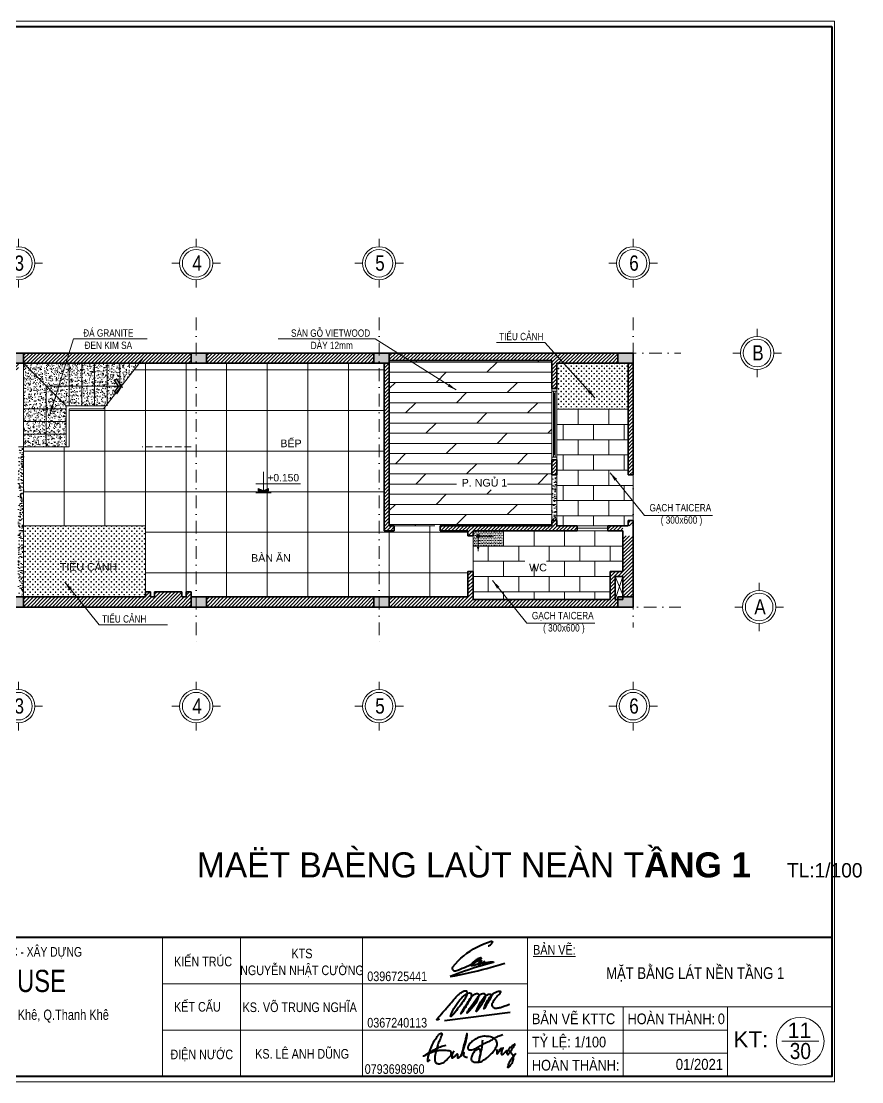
# Model space of a CAD drawing. Header units: inches. Extents: x 921646 to 2157952, y -92667 to 262089.
# Drawn here: x 1959434 to 1975980, y 79460 to 100338 of the extents above; entities that cross this region are included whole.
import ezdxf
from ezdxf.enums import TextEntityAlignment as Align

# ---------------------------------------------------------------- set-up
doc = ezdxf.new("R2010")
doc.units = ezdxf.units.IN
doc.header["$MEASUREMENT"] = 0
doc.linetypes.add('DASHDOT', pattern=[1, 0.5, -0.25, 0, -0.25])
doc.linetypes.add('HIDDEN', pattern=[9.525, 6.35, -3.175])
doc.layers.get('0').update_dxf_attribs({"lineweight": 9})
doc.layers.get('DEFPOINTS').update_dxf_attribs({"lineweight": 9})
for name, color, linetype, lineweight in [('01-WALL', 10, 'Continuous', 35), ('04-TRUC', 40, 'DASHDOT', 9), ('09-DIMOUT', 251, 'Continuous', 9), ('12 LAT GACH', 46, 'Continuous', 13), ('13 TRICH DAN', 134, 'Continuous', 9), ('13-VATDUNG', 104, 'Continuous', 13), ('14 KHUAT', 106, 'HIDDEN', 13), ('15 TEXT', 134, 'Continuous', 15), ('Cp Net Manh 0.15', 8, 'Continuous', 15), ('Cp Net Thep 0.40', 2, 'Continuous', 40), ('Cp Text 0.15', 3, 'Continuous', 15), ('dim', 252, 'Continuous', 9)]:
    doc.layers.add(name, color=color, linetype=linetype, lineweight=lineweight)
doc.layers.add('02-TEXT', color=7, linetype='Continuous')
doc.layers.add('07-HATCH', color=180, linetype='Continuous')
doc.styles.add('ARIAL', font='arial.ttf')
doc.styles.add('C', font='VHARIAL.TTF')
doc.styles.add('CHU', font='arial.ttf')
doc.styles.add('IN', font='VHARIAL.TTF')
doc.styles.add('KS Sophia 191015$0$GHICHU-C', font='arial.ttf', dxfattribs={"width": 0.7})
doc.styles.add('Text', font='VKORIN.TTF')
doc.styles.add('VHELVEN', font='VHELVEN.TTF')
doc.styles.add('VNI-AVO bold', font='VAVOB.TTF')
doc.styles.add('VNI-HELVE', font='VHELVEB.TTF', dxfattribs={"width": 0.8})
doc.dimstyles.new('VJC100', dxfattribs={"dimscale": 1.2, "dimtxt": 200, "dimasz": 100, "dimexe": 100, "dimexo": 0, "dimgap": 60, "dimtad": 1, "dimdec": 0, "dimlfac": -1, "dimzin": 9, "dimdsep": 46, "dimtxsty": 'CHU', "dimblk": 'ARCHTICK', "dimcen": 0.9, "dimdle": 100, "dimclrd": 251, "dimclre": 251, "dimclrt": 3, "dimadec": 0, "dimazin": 0, "dimtfac": 1, "dimtdec": 0, "dimtix": 1, "dimtmove": 2, "dimatfit": 3, "dimfxl": 500, "dimtolj": 1, "dimtzin": 0, "dimlwd": 13, "dimlwe": 9, "dimarcsym": 0})
pattern_1 = [(50, (0, 0), (143.4520365, -12.550427), [15, -165]), (355, (0, 0), (-27.750267, 150.438427), [12, -132]), (100.4514445, (11.95, -1.05), (115.701769, 137.887998), [12.748038, -140.228422]), (46.1842, (0, 40), (213.448266, -33.103856), [22.5, -247.5]), (96.635635, (17.79, 37.24), (186.93239, 194.82372), [19.122068, -210.342752]), (351.184164, (0, 40), (186.93239, 194.82372), [18, -198]), (21, (20, 30), (119.3814104, -80.523778), [15, -165]), (326, (20, 30), (48.663066, 145.030009), [12, -132]), (71.451445, (29.95, 23.29), (168.044475, 64.506231), [12.748038, -140.228422]), (37.5, (0, 0), (2.431971, 66.5787708), [0, -130.4, 0, -134, 0, -132.5]), (7.5, (0, 0), (52.6139075, 78.8823424), [0, -76.4, 0, -127.4, 0, -50.5]), (327.5, (-44.6, 0), (106.7644872, -4.5109743), [0, -50, 0, -156, 0, -207]), (317.5, (-64.6, 0), (116.637234, 20.0209965), [0, -65, 0, -103.6, 0, -147])]

# ---------------------------------------------------------------- blocks, each defined once
blk = doc.blocks.new('đ')
h = blk.add_hatch(color=256)
h.dxf.hatch_style = 1
h.paths.add_polyline_path([(0, 60), (-115, 135), (-142, 93), (0, 0), (142, 93), (115, 135)])
at = {"ltscale": 0.01}
for p, q in [((0, 0), (-151, 98)), ((-110, 143), (-148, 84)), ((0, 60), (-124, 140)), ((0, 60), (124, 140)), ((0, 0), (151, 98)), ((110, 143), (148, 84))]:
    blk.add_line(p, q, dxfattribs=at)
blk = doc.blocks.new('DDDD')
at = {"layer": '09-DIMOUT'}
h = blk.add_hatch(color=256, dxfattribs=at)
h.dxf.hatch_style = 1
h.paths.add_polyline_path([(1648738, 63343), (1649038, 63343), (1649038, 63543), (1648738, 63543)])
at = {"layer": '01-WALL'}
blk.add_lwpolyline([(1648738, 63343), (1649038, 63343), (1649038, 63543), (1648738, 63543)], close=True, dxfattribs=at)
blk = doc.blocks.new('luoi')
at = {"layer": '04-TRUC', "ltscale": 500}
for p, q in [((1743022, 130293), (1743022, 123890)), ((1746622, 130293), (1746622, 123857)), ((1751622, 130293), (1751622, 124192)), ((1751622, 130293), (1751622, 124192)), ((1728931, 129594), (1752564, 129594)), ((1728830, 124594), (1752564, 124594))]:
    blk.add_line(p, q, dxfattribs=at)
at = {"layer": '09-DIMOUT', "xscale": -1, "rotation": 180}
for p in [(90584, 192937), (94184, 192937), (97784, 192937), (102584, 192937), (90584, 188137), (94184, 188137), (97784, 188137), (102584, 188137)]:
    blk.add_blockref('DDDD', p, dxfattribs=at)
blk = doc.blocks.new('tương t1')
at = {"layer": '09-DIMOUT'}
h = blk.add_hatch(dxfattribs=at)
h.set_pattern_fill('ANSI31', color=256, scale=400)
h.set_pattern_definition([(45, (-219856.57, -74351.743), (-35.355339, 35.355339), [])])
h.paths.add_polyline_path([(1733122, 124794), (1730222, 124794), (1730222, 124994), (1730122, 124994), (1730122, 124594), (1733122, 124594)])
h.paths.add_polyline_path([(1735122, 124794), (1733322, 124794), (1733322, 124594), (1735122, 124594)])
h.paths.add_polyline_path([(1735322, 125494), (1735122, 125494), (1735122, 124794), (1735322, 124794)])
h.paths.add_polyline_path([(1739322, 124794), (1735422, 124794), (1735422, 124594), (1739322, 124594)])
h.paths.add_polyline_path([(1742922, 124794), (1742922, 124894), (1742822, 124894), (1742822, 124794), (1742742, 124794), (1742742, 124894), (1742202, 124894), (1742202, 124794), (1742122, 124794), (1742122, 124894), (1742022, 124894), (1742022, 124794), (1739622, 124794), (1739622, 124594), (1742922, 124594)])
h.paths.add_polyline_path([(1746522, 124794), (1743222, 124794), (1743222, 124594), (1746522, 124594)])
h.paths.add_polyline_path([(1751322, 124744), (1751272, 124744), (1751272, 125194), (1751422, 125194), (1751422, 124794), (1751622, 124794), (1751622, 125607), (1751422, 125607), (1751422, 125294), (1751172, 125294), (1751172, 124744), (1748472, 124744), (1748472, 125294), (1748372, 125294), (1748372, 124794), (1746822, 124794), (1746822, 124594), (1751322, 124594)])
h.paths.add_polyline_path([(1751622, 125994), (1751422, 125994), (1751422, 125607), (1751622, 125607)])
h.paths.add_polyline_path([(1751422, 126194), (1751122, 126194), (1751122, 126094), (1751422, 126094)])
h.paths.add_polyline_path([(1751622, 126294), (1751522, 126294), (1751522, 126194), (1751622, 126194)])
h.paths.add_polyline_path([(1750522, 126194), (1750122, 126194), (1750122, 126294), (1750022, 126294), (1750022, 126194), (1747822, 126194), (1747822, 126094), (1748372, 126094), (1748372, 125994), (1748472, 125994), (1748472, 126094), (1750522, 126094)])
h.paths.add_polyline_path([(1746822, 129394), (1746722, 129394), (1746722, 126094), (1746922, 126094), (1746922, 126194), (1746822, 126194), (1746822, 126794), (1746822, 126894)])
h.paths.add_polyline_path([(1750122, 127494), (1750022, 127494), (1750022, 127194), (1750122, 127194)])
h.paths.add_polyline_path([(1750122, 129394), (1751322, 129394), (1751322, 129594), (1746822, 129594), (1746822, 129444), (1750022, 129444), (1750022, 128894), (1750122, 128894)])
h.paths.add_polyline_path([(1751622, 129394), (1751522, 129394), (1751522, 127194), (1751622, 127194)])
h.paths.add_polyline_path([(1746522, 129594), (1743222, 129594), (1743222, 129394), (1746522, 129394)])
h.paths.add_polyline_path([(1742922, 129594), (1739622, 129594), (1739622, 129394), (1742922, 129394)])
h.paths.add_polyline_path([(1739022, 129494), (1739322, 129494), (1739322, 129594), (1735422, 129594), (1735422, 129394), (1738922, 129394), (1738922, 129264), (1739522, 129264), (1739522, 129394), (1739322, 129394), (1739322, 129364), (1739022, 129364)])
h.paths.add_polyline_path([(1735122, 129594), (1733322, 129594), (1733322, 129394), (1735122, 129394)])
h.paths.add_polyline_path([(1735322, 129394), (1735122, 129394), (1735122, 128694), (1735322, 128694)])
h.paths.add_polyline_path([(1733122, 129594), (1730122, 129594), (1730122, 128214), (1730222, 128214), (1730222, 129394), (1733122, 129394)])
at = {"layer": '01-WALL'}
for p, q in [((1730122, 129594), (1751622, 129594)), ((1746822, 129444), (1746822, 126894)), ((1746822, 129444), (1750022, 129444)), ((1750022, 129444), (1750022, 128894)), ((1751622, 129594), (1751622, 127194)), ((1739522, 129394), (1746777, 129394)), ((1746722, 129394), (1746722, 126094)), ((1750122, 129394), (1751522, 129394)), ((1750122, 129394), (1750122, 128894)), ((1751522, 129394), (1751522, 127194)), ((1750122, 128894), (1750022, 128894)), ((1750122, 128894), (1750022, 128894)), ((1750122, 127494), (1750022, 127494)), ((1750022, 127494), (1750022, 127194)), ((1750122, 127494), (1750122, 127194)), ((1750122, 127194), (1750022, 127194)), ((1751522, 127194), (1751622, 127194)), ((1746822, 126894), (1746822, 126794)), ((1746822, 126894), (1746822, 126894)), ((1746822, 126794), (1746822, 126194)), ((1746822, 126794), (1746822, 126794)), ((1746922, 126194), (1746822, 126194)), ((1746922, 126194), (1746922, 126094)), ((1750022, 126194), (1747822, 126194)), ((1747822, 126194), (1747822, 126094)), ((1750022, 126294), (1750022, 126194)), ((1750122, 126294), (1750022, 126294)), ((1750122, 126294), (1750122, 126194)), ((1750522, 126194), (1750122, 126194)), ((1750522, 126194), (1750522, 126094)), ((1751522, 126194), (1751122, 126194)), ((1751122, 126194), (1751122, 126094)), ((1751522, 126294), (1751522, 126194)), ((1751522, 126294), (1751622, 126294)), ((1751622, 126294), (1751622, 124594)), ((1746922, 126094), (1746722, 126094)), ((1748372, 126094), (1747822, 126094)), ((1748372, 126094), (1748372, 125994)), ((1748472, 125994), (1748372, 125994)), ((1748472, 126094), (1748472, 125994)), ((1750522, 126094), (1748472, 126094)), ((1751422, 126094), (1751122, 126094)), ((1751422, 126094), (1751422, 125294)), ((1751422, 125294), (1751172, 125294)), ((1751172, 125294), (1751172, 124744)), ((1751422, 125194), (1751272, 125194)), ((1751272, 125194), (1751272, 124744)), ((1751422, 125194), (1751422, 124744)), ((1742122, 124894), (1742022, 124894)), ((1742022, 124894), (1742022, 124794)), ((1742122, 124894), (1742122, 124794)), ((1742742, 124894), (1742202, 124894)), ((1742202, 124894), (1742202, 124794)), ((1742742, 124894), (1742742, 124794)), ((1742922, 124894), (1742822, 124894)), ((1742822, 124894), (1742822, 124794)), ((1742922, 124894), (1742922, 124794)), ((1730222, 124794), (1742022, 124794)), ((1742202, 124794), (1742122, 124794)), ((1742822, 124794), (1742742, 124794)), ((1751422, 124744), (1751272, 124744)), ((1751622, 124594), (1730122, 124594))]:
    blk.add_line(p, q, dxfattribs=at)
blk.add_lwpolyline([(1742922, 124794), (1748372, 124794), (1748372, 125294), (1748472, 125294), (1748472, 124744), (1751172, 124744)], dxfattribs=at)
at = {"layer": '09-DIMOUT'}
for p, q in [((1751622, 126294), (1751622, 127194)), ((1751272, 125194), (1751422, 124834)), ((1751272, 124744), (1751422, 125194))]:
    blk.add_line(p, q, dxfattribs=at)
blk = doc.blocks.new('cao do')
at = {"layer": '15 TEXT'}
h = blk.add_hatch(color=256, dxfattribs=at)
h.dxf.hatch_style = 1
h.paths.add_polyline_path([(155, 47), (261, 90), (261, 42), (155, 0), (49, 42), (49, 90)])
for p, q in [((0, 181), (911, 181)), ((0, 0), (310, 0))]:
    blk.add_line(p, q, dxfattribs=at)
blk.add_lwpolyline([(155, 424), (155, 47)], dxfattribs=at)
blk.add_lwpolyline([(155, 47), (261, 90), (261, 42), (155, 0), (49, 42), (49, 90)], close=True, dxfattribs=at)
at = {"layer": '15 TEXT', "color": 3, "style": 'ARIAL'}
blk.add_attdef('%%P0,000', text='', height=150, dxfattribs=at).set_placement((558, 307), align=Align.MIDDLE_CENTER)
blk = doc.blocks.new('*U116')
for p, q in [((50, 65), (1350, 65)), ((50, 35), (1350, 35)), ((100, 35), (100, 65)), ((1300, 35), (1300, 65))]:
    blk.add_line(p, q)
for points in [[(0, 0), (50, 0), (50, 100), (0, 100)], [(1350, 0), (1400, 0), (1400, 100), (1350, 100)]]:
    blk.add_lwpolyline(points, close=True)
for points in [[(1350, 100), (50, 100)], [(1350, 0), (50, 0)]]:
    blk.add_lwpolyline(points)
at = {"color": 8}
blk.add_lwpolyline([(100, 50), (1300, 50)], dxfattribs=at)
at = {"style": 'KS Sophia 191015$0$GHICHU-C', "flags": 1}
for tag, p in [('KICH_THUOC', (450, -190)), ('TEN_CUA', (450, -74)), ('QUI_CACH', (450, -311))]:
    blk.add_attdef(tag, text='', height=50, dxfattribs=at).set_placement(p, align=Align.MIDDLE)
blk = doc.blocks.new('A$C788F0ACE')
at = {"layer": 'Cp Net Manh 0.15', "linetype": 'Continuous'}
for p, q in [((0, 300), (0, 440)), ((-300, 0), (-440, 0)), ((300, 0), (440, 0)), ((0, -300), (0, -440))]:
    blk.add_line(p, q, dxfattribs=at)
for radius in [300, 250]:
    blk.add_circle((0, 0), radius, dxfattribs=at)
at = {"layer": 'Cp Text 0.15', "color": 7, "linetype": 'Continuous', "style": 'VHELVEN'}
blk.add_attdef('TRUC', text='', height=280, dxfattribs=at).set_placement((94, 1), align=Align.MIDDLE_CENTER)
blk = doc.blocks.new('dim')
at = {"layer": 'Cp Text 0.15'}
ref = blk.add_blockref('A$C788F0ACE', (1959378.4, 205712.9), dxfattribs=dict(at, xscale=1.086778053933425, yscale=1.086778053933425, zscale=1.086778053933425, rotation=180))
ref.add_attrib('TRUC', '3', dxfattribs={"layer": '0', "color": 3, "height": 300, "style": 'VNI-HELVE', "width": 0.8}).set_placement((1959396.2, 205716.2), align=Align.MIDDLE_CENTER)
ref = blk.add_blockref('A$C788F0ACE', (1962878.4, 205712.9), dxfattribs=dict(at, xscale=1.086778053933425, yscale=1.086778053933425, zscale=1.086778053933425, rotation=180))
ref.add_attrib('TRUC', '4', dxfattribs={"layer": '0', "color": 3, "height": 300, "style": 'VNI-HELVE', "width": 0.8}).set_placement((1962896.2, 205716.2), align=Align.MIDDLE_CENTER)
ref = blk.add_blockref('A$C788F0ACE', (1966478.4, 205712.9), dxfattribs=dict(at, xscale=1.086778053933425, yscale=1.086778053933425, zscale=1.086778053933425, rotation=180))
ref.add_attrib('TRUC', '5', dxfattribs={"layer": '0', "color": 3, "height": 300, "style": 'VNI-HELVE', "width": 0.8}).set_placement((1966496.2, 205716.2), align=Align.MIDDLE_CENTER)
ref = blk.add_blockref('A$C788F0ACE', (1971478.4, 205712.9), dxfattribs=dict(at, xscale=1.086778053933425, yscale=1.086778053933425, zscale=1.086778053933425, rotation=180))
ref.add_attrib('TRUC', '6', dxfattribs={"layer": '0', "color": 3, "height": 300, "style": 'VNI-HELVE', "width": 0.8}).set_placement((1971496.2, 205716.2), align=Align.MIDDLE_CENTER)
ref = blk.add_blockref('A$C788F0ACE', (1973919.8, 203946), dxfattribs=dict(at, xscale=1.086778053933425, yscale=1.086778053933425, zscale=1.086778053933425, rotation=180))
ref.add_attrib('TRUC', 'B', dxfattribs={"layer": '0', "color": 3, "height": 300, "style": 'VNI-HELVE', "width": 0.8}).set_placement((1973937.6, 203949.4), align=Align.MIDDLE_CENTER)
ref = blk.add_blockref('A$C788F0ACE', (1973959.8, 198946), dxfattribs=dict(at, xscale=1.086778053933425, yscale=1.086778053933425, zscale=1.086778053933425, rotation=180))
ref.add_attrib('TRUC', 'A', dxfattribs={"layer": '0', "color": 3, "height": 300, "style": 'VNI-HELVE', "width": 0.8}).set_placement((1973977.6, 198949.4), align=Align.MIDDLE_CENTER)
ref = blk.add_blockref('A$C788F0ACE', (1959378.4, 196993.8), dxfattribs=dict(at, xscale=1.086778053933425, yscale=1.086778053933425, zscale=1.086778053933425, rotation=180))
ref.add_attrib('TRUC', '3', dxfattribs={"layer": '0', "color": 3, "height": 300, "style": 'VNI-HELVE', "width": 0.8}).set_placement((1959396.2, 196997.1), align=Align.MIDDLE_CENTER)
ref = blk.add_blockref('A$C788F0ACE', (1962878.4, 196993.8), dxfattribs=dict(at, xscale=1.086778053933425, yscale=1.086778053933425, zscale=1.086778053933425, rotation=180))
ref.add_attrib('TRUC', '4', dxfattribs={"layer": '0', "color": 3, "height": 300, "style": 'VNI-HELVE', "width": 0.8}).set_placement((1962896.2, 196997.1), align=Align.MIDDLE_CENTER)
ref = blk.add_blockref('A$C788F0ACE', (1966478.4, 196993.8), dxfattribs=dict(at, xscale=1.086778053933425, yscale=1.086778053933425, zscale=1.086778053933425, rotation=180))
ref.add_attrib('TRUC', '5', dxfattribs={"layer": '0', "color": 3, "height": 300, "style": 'VNI-HELVE', "width": 0.8}).set_placement((1966496.2, 196997.1), align=Align.MIDDLE_CENTER)
ref = blk.add_blockref('A$C788F0ACE', (1971478.4, 196993.8), dxfattribs=dict(at, xscale=1.086778053933425, yscale=1.086778053933425, zscale=1.086778053933425, rotation=180))
ref.add_attrib('TRUC', '6', dxfattribs={"layer": '0', "color": 3, "height": 300, "style": 'VNI-HELVE', "width": 0.8}).set_placement((1971496.2, 196997.1), align=Align.MIDDLE_CENTER)
blk = doc.blocks.new('Khung Ht dep')
for p, q in [((17870, 4392), (17870, 1792)), ((19329, 4392), (19329, 1792)), ((21612, 4392), (21612, 1792)), ((24693, 4392), (24693, 1792)), ((17870, 3525), (24693, 3525)), ((24693, 3092), (30380, 3092)), ((17870, 2658), (24693, 2658))]:
    blk.add_line(p, q)
at = {"ltscale": 100}
blk.add_line((29447, 2449), (30135, 2449), dxfattribs=at)
blk.add_circle((29791, 2449), 445, dxfattribs=at)
at = {"layer": 'Cp Net Thep 0.40', "color": 106}
blk.add_line((3162, 4392), (30380, 4392), dxfattribs=at)
at = {"layer": 'Cp Net Thep 0.40'}
for p, q in [((23620, 4135), (23682, 4174)), ((23682, 4174), (23746, 4209)), ((23746, 4209), (23811, 4242)), ((23811, 4242), (23878, 4271)), ((23878, 4271), (23946, 4297)), ((23946, 4297), (24016, 4319)), ((23959, 4230), (23967, 4233)), ((23967, 4233), (23976, 4236)), ((23976, 4236), (23984, 4240)), ((23984, 4240), (23991, 4245)), ((23991, 4245), (23999, 4250)), ((23999, 4250), (24006, 4255)), ((24006, 4255), (24012, 4262)), ((24012, 4262), (24019, 4268)), ((24016, 4319), (24019, 4320)), ((24019, 4320), (24021, 4320)), ((24019, 4268), (24024, 4275)), ((24021, 4320), (24024, 4319)), ((24024, 4319), (24027, 4318)), ((24024, 4275), (24029, 4283)), ((24027, 4318), (24030, 4317)), ((24029, 4283), (24033, 4291)), ((24030, 4317), (24032, 4315)), ((24032, 4315), (24034, 4313)), ((24033, 4291), (24037, 4299)), ((24034, 4313), (24036, 4310)), ((24036, 4310), (24037, 4308)), ((24037, 4308), (24037, 4305)), ((24037, 4305), (24038, 4302)), ((24038, 4302), (24037, 4299)), ((23395, 3950), (23448, 4000)), ((23448, 4000), (23503, 4048)), ((23503, 4048), (23560, 4093)), ((23560, 4093), (23620, 4135)), ((23733, 3971), (23717, 3960)), ((23750, 3980), (23733, 3971)), ((23767, 3989), (23750, 3980)), ((23753, 3944), (23792, 3965)), ((23785, 3996), (23767, 3989)), ((23803, 4003), (23785, 3996)), ((23792, 3965), (23830, 3987)), ((23822, 4008), (23803, 4003)), ((23822, 4008), (23819, 4007)), ((23825, 4008), (23822, 4008)), ((23827, 4008), (23825, 4008)), ((23830, 4006), (23827, 4008)), ((23832, 4005), (23830, 4006)), ((23830, 3987), (23832, 3989)), ((23834, 4002), (23832, 4005)), ((23832, 3989), (23834, 3991)), ((23835, 4000), (23834, 4002)), ((23834, 3991), (23835, 3994)), ((23836, 3997), (23835, 4000)), ((23835, 3994), (23836, 3997)), ((23288, 3823), (23286, 3813)), ((23286, 3813), (23287, 3803)), ((23287, 3803), (23290, 3793)), ((23292, 3833), (23288, 3823)), ((23290, 3793), (23295, 3785)), ((23297, 3842), (23292, 3833)), ((23295, 3785), (23302, 3777)), ((23297, 3842), (23345, 3897)), ((23302, 3777), (23310, 3771)), ((23310, 3771), (23319, 3767)), ((23319, 3767), (23329, 3765)), ((23339, 3765), (23349, 3767)), ((23345, 3897), (23395, 3950)), ((23349, 3767), (23391, 3781)), ((23391, 3781), (23432, 3797)), ((23432, 3797), (23473, 3813)), ((23473, 3813), (23514, 3830)), ((23580, 3781), (23513, 3758)), ((23514, 3830), (23555, 3847)), ((23555, 3847), (23595, 3865)), ((23647, 3804), (23580, 3781)), ((23595, 3865), (23635, 3884)), ((23634, 3876), (23633, 3874)), ((23633, 3874), (23634, 3872)), ((23635, 3879), (23634, 3877)), ((23634, 3877), (23634, 3876)), ((23634, 3872), (23634, 3871)), ((23634, 3871), (23635, 3869)), ((23635, 3884), (23641, 3887)), ((23641, 3887), (23635, 3879)), ((23635, 3869), (23636, 3868)), ((23636, 3868), (23637, 3867)), ((23637, 3867), (23639, 3866)), ((23639, 3866), (23640, 3866)), ((23640, 3866), (23642, 3866)), ((23641, 3887), (23675, 3903)), ((23646, 3894), (23641, 3887)), ((23642, 3866), (23660, 3867)), ((23642, 3866), (23644, 3866)), ((23659, 3909), (23646, 3894)), ((23714, 3825), (23647, 3804)), ((23672, 3923), (23659, 3909)), ((23660, 3867), (23678, 3869)), ((23686, 3936), (23672, 3923)), ((23675, 3903), (23714, 3923)), ((23678, 3869), (23696, 3872)), ((23678, 3747), (23763, 3768)), ((23701, 3949), (23686, 3936)), ((23696, 3872), (23714, 3877)), ((23717, 3960), (23701, 3949)), ((23714, 3923), (23753, 3944)), ((23714, 3877), (23731, 3882)), ((23782, 3846), (23714, 3825)), ((23731, 3882), (23748, 3889)), ((23748, 3889), (23765, 3896)), ((23763, 3768), (23848, 3789)), ((23765, 3896), (23772, 3900)), ((23769, 3896), (23768, 3895)), ((23768, 3895), (23768, 3893)), ((23768, 3893), (23768, 3892)), ((23768, 3892), (23768, 3891)), ((23768, 3891), (23769, 3890)), ((23772, 3900), (23769, 3896)), ((23769, 3890), (23769, 3889)), ((23769, 3889), (23770, 3888)), ((23770, 3888), (23772, 3887)), ((23772, 3900), (23781, 3905)), ((23773, 3902), (23772, 3900)), ((23772, 3887), (23773, 3887)), ((23778, 3908), (23773, 3902)), ((23773, 3887), (23774, 3887)), ((23774, 3887), (23775, 3887)), ((23775, 3887), (23777, 3887)), ((23777, 3887), (23787, 3891)), ((23783, 3913), (23778, 3908)), ((23781, 3905), (23797, 3914)), ((23849, 3866), (23782, 3846)), ((23787, 3919), (23783, 3913)), ((23793, 3924), (23787, 3919)), ((23787, 3891), (23798, 3895)), ((23798, 3929), (23793, 3924)), ((23797, 3914), (23812, 3924)), ((23803, 3934), (23798, 3929)), ((23798, 3895), (23808, 3899)), ((23809, 3938), (23803, 3934)), ((23808, 3899), (23818, 3904)), ((23815, 3943), (23809, 3938)), ((23812, 3924), (23826, 3936)), ((23821, 3947), (23815, 3943)), ((23818, 3904), (23828, 3908)), ((23827, 3951), (23821, 3947)), ((23826, 3936), (23840, 3948)), ((23834, 3954), (23827, 3951)), ((23828, 3908), (23839, 3913)), ((23835, 3955), (23834, 3954)), ((23836, 3955), (23835, 3955)), ((23837, 3956), (23836, 3955)), ((23838, 3955), (23837, 3956)), ((23838, 3900), (23837, 3899)), ((23837, 3899), (23837, 3898)), ((23837, 3898), (23837, 3897)), ((23837, 3897), (23837, 3897)), ((23837, 3897), (23837, 3896)), ((23837, 3896), (23838, 3895)), ((23839, 3955), (23838, 3955)), ((23843, 3904), (23838, 3900)), ((23838, 3900), (23838, 3900)), ((23838, 3895), (23839, 3894)), ((23838, 3895), (23838, 3895)), ((23840, 3954), (23839, 3955)), ((23839, 3913), (23849, 3918)), ((23839, 3894), (23840, 3894)), ((23841, 3953), (23840, 3954)), ((23840, 3948), (23841, 3949)), ((23840, 3894), (23841, 3894)), ((23841, 3952), (23841, 3953)), ((23841, 3951), (23841, 3952)), ((23841, 3950), (23841, 3951)), ((23841, 3949), (23841, 3950)), ((23841, 3894), (23857, 3900)), ((23841, 3894), (23842, 3894)), ((23847, 3908), (23843, 3904)), ((23852, 3912), (23847, 3908)), ((23848, 3789), (23933, 3811)), ((23849, 3918), (23859, 3923)), ((23917, 3885), (23849, 3866)), ((23857, 3916), (23852, 3912)), ((23862, 3920), (23857, 3916)), ((23857, 3900), (23874, 3906)), ((23859, 3923), (23869, 3928)), ((23867, 3924), (23862, 3920)), ((23872, 3928), (23867, 3924)), ((23869, 3928), (23878, 3934)), ((23877, 3931), (23872, 3928)), ((23874, 3906), (23891, 3911)), ((23882, 3935), (23877, 3931)), ((23878, 3934), (23888, 3939)), ((23887, 3938), (23882, 3935)), ((23892, 3942), (23887, 3938)), ((23888, 3939), (23898, 3945)), ((23891, 3911), (23908, 3916)), ((23898, 3945), (23892, 3942)), ((23908, 3916), (23926, 3920)), ((23985, 3903), (23917, 3885)), ((23926, 3920), (23943, 3924)), ((23933, 3811), (24017, 3834)), ((23943, 3924), (23960, 3927)), ((23960, 3927), (23978, 3930)), ((23978, 3930), (23996, 3932)), ((24054, 3920), (23985, 3903)), ((23996, 3932), (24013, 3934)), ((24013, 3934), (24031, 3935)), ((24017, 3834), (24102, 3857)), ((24031, 3935), (24049, 3936)), ((24049, 3936), (24051, 3936)), ((24051, 3936), (24052, 3935)), ((24052, 3935), (24054, 3935)), ((24054, 3935), (24055, 3933)), ((24055, 3921), (24054, 3920)), ((24055, 3933), (24057, 3932)), ((24056, 3923), (24055, 3921)), ((24057, 3925), (24056, 3923)), ((24057, 3932), (24057, 3930)), ((24057, 3930), (24058, 3928)), ((24058, 3926), (24057, 3925)), ((24058, 3928), (24058, 3926)), ((24102, 3857), (24186, 3882)), ((24186, 3882), (24270, 3907)), ((23315, 3683), (23250, 3657)), ((23250, 3657), (23336, 3673)), ((23381, 3709), (23315, 3683)), ((23329, 3765), (23339, 3765)), ((23336, 3673), (23422, 3690)), ((23447, 3734), (23381, 3709)), ((23422, 3690), (23507, 3708)), ((23513, 3758), (23447, 3734)), ((23507, 3708), (23593, 3727)), ((23593, 3727), (23678, 3747)), ((23140, 2839), (24368, 2993))]:
    blk.add_line(p, q, dxfattribs=at)
at = {"layer": 'Cp Net Thep 0.40', "color": 106, "flags": 128}
blk.add_lwpolyline([(30380, 21415), (30380, 1792), (3162, 1792), (3162, 21415)], close=True, dxfattribs=at)
at = {"layer": 'Cp Net Thep 0.40'}
for points, knots in [([(23048, 2865), (23027, 2855), (22967, 2827), (23089, 2961), (23141, 3026), (23235, 3131), (23301, 3212), (23365, 3283), (23407, 3328), (23451, 3358), (23487, 3381), (23521, 3395), (23561, 3395), (23568, 3339), (23546, 3285), (23502, 3202), (23420, 3102), (23362, 3014), (23226, 2858), (23293, 3025), (23338, 3094), (23401, 3184), (23458, 3266), (23532, 3317), (23579, 3355), (23637, 3358), (23649, 3299), (23615, 3216), (23554, 3120), (23507, 3035), (23410, 2909), (23518, 3089), (23577, 3172), (23623, 3262), (23682, 3316), (23722, 3336), (23757, 3349), (23789, 3323), (23776, 3272), (23749, 3197), (23690, 3105), (23495, 2886), (23657, 3127), (23724, 3218), (23777, 3295), (23829, 3335), (23885, 3357), (23912, 3305), (23897, 3260), (23876, 3200), (23828, 3122), (23678, 2900), (23820, 3214), (23906, 3293), (23963, 3333), (24034, 3335), (23994, 3240), (23959, 3185), (23849, 2992), (23925, 3183), (23976, 3254), (24039, 3333), (24101, 3366), (24142, 3383), (24187, 3393), (24190, 3353), (24150, 3318), (24111, 3267), (24064, 3217), (24041, 3171), (24013, 3123), (24050, 3090), (24084, 3061), (24143, 3072), (24204, 3086), (24264, 3106), (24315, 3128), (24348, 3136), (24364, 3141)], [0, 0, 0, 0, 51.710473, 147.461102, 304.551356, 404.767039, 546.940695, 624.788455, 689.478259, 731.080875, 784.561777, 815.459374, 843.390665, 888.114665, 947.720955, 1025.419846, 1169.483132, 1311.324045, 1427.165376, 1532.24979, 1636.747447, 1723.463988, 1850.957465, 1937.328975, 1988.752564, 2035.817621, 2074.578669, 2138.526707, 2310.868321, 2393.623073, 2474.71882, 2623.349347, 2707.399684, 2840.695322, 2906.201923, 2943.287014, 2977.221315, 3009.00854, 3044.265978, 3119.745514, 3247.13431, 3428.959357, 3621.362754, 3725.903667, 3830.193707, 3882.172824, 3930.050327, 3980.285684, 4014.172464, 4073.273477, 4165.999081, 4325.177942, 4566.136162, 4687.47574, 4728.64301, 4781.585804, 4834.609694, 4950.479045, 5086.399486, 5189.656801, 5331.497266, 5415.50268, 5481.733535, 5534.311929, 5562.397061, 5589.820556, 5622.057586, 5719.025691, 5783.787922, 5823.887591, 5879.16188, 5920.709372, 5954.25218, 6012.052625, 6082.250546, 6148.662441, 6199.929772, 6249.335308, 6249.335308, 6249.335308, 6249.335308]), ([(22867, 2100), (22864, 2097), (22858, 2090), (22847, 2081), (22839, 2075), (22827, 2069), (22829, 2088), (22829, 2106), (22833, 2132), (22838, 2164), (22853, 2205), (22868, 2269), (22905, 2354), (22938, 2448), (22993, 2518), (23032, 2569), (23062, 2593), (23087, 2604), (23098, 2587), (23086, 2543), (23057, 2485), (23023, 2402), (22993, 2317), (22978, 2236), (22962, 2172), (22963, 2126), (22957, 2089), (22970, 2064), (22977, 2039), (23005, 2035), (23033, 2026), (23069, 2031), (23134, 2049), (23191, 2119), (23259, 2174), (23273, 2227), (23264, 2262), (23221, 2268), (23168, 2282), (23096, 2278), (23019, 2274), (22922, 2245), (22868, 2227), (22721, 2158), (22812, 2211), (22876, 2258), (22984, 2308), (23068, 2353), (23137, 2368), (23173, 2375)], [0, 0, 0, 0, 13.195619, 28.067532, 40.387153, 47.476101, 58.9671, 78.072193, 111.927883, 133.823251, 175.228045, 243.170918, 332.158683, 452.221605, 537.075219, 601.082379, 639.224936, 658.085394, 668.241482, 690.301471, 787.641594, 866.303336, 957.879981, 1058.626494, 1113.601905, 1154.367944, 1197.553444, 1218.470011, 1241.195908, 1268.27687, 1293.377523, 1329.913768, 1376.025481, 1492.001749, 1592.984356, 1625.868514, 1653.4531, 1687.775156, 1742.133602, 1823.505494, 1897.55924, 1978.965745, 2101.574383, 2188.932234, 2200.956226, 2378.325866, 2453.964839, 2553.606175, 2663.097111, 2663.097111, 2663.097111, 2663.097111]), ([(23318, 2270), (23312, 2263), (23294, 2241), (23284, 2203), (23279, 2167), (23277, 2149), (23281, 2133), (23296, 2142), (23310, 2150), (23328, 2162), (23346, 2182), (23363, 2193), (23384, 2226), (23383, 2190), (23384, 2173), (23382, 2153), (23387, 2140), (23402, 2140), (23417, 2153), (23444, 2168), (23480, 2238), (23514, 2330), (23543, 2455), (23561, 2511), (23566, 2613), (23546, 2546), (23539, 2496), (23507, 2400), (23493, 2310), (23464, 2230), (23453, 2195), (23450, 2166), (23466, 2198), (23477, 2210), (23486, 2229), (23507, 2244), (23500, 2220), (23499, 2205), (23499, 2187), (23497, 2166), (23524, 2165), (23543, 2149), (23563, 2149), (23573, 2149)], [0, 0, 0, 0, 26.407278, 83.542263, 114.557292, 134.094803, 142.102859, 153.635787, 172.54052, 194.993385, 219.064193, 248.1547, 270.915111, 288.901392, 318.971016, 336.948775, 345.260726, 356.167164, 375.249038, 405.052406, 444.709346, 604.36234, 713.243198, 797.769891, 850.740331, 877.165884, 947.835109, 1033.18455, 1164.79583, 1225.648147, 1282.282785, 1284.827302, 1303.35697, 1333.459371, 1357.161168, 1370.367698, 1383.615977, 1406.029269, 1424.40626, 1439.160992, 1459.190605, 1487.209139, 1516.083468, 1516.083468, 1516.083468, 1516.083468]), ([(23849, 2468), (23848, 2450), (23846, 2407), (23834, 2311), (23813, 2221), (23790, 2129), (23790, 2102), (23779, 2066), (23796, 2089), (23797, 2116), (23811, 2165), (23821, 2217), (23816, 2260), (23808, 2296), (23773, 2305), (23740, 2290), (23708, 2271), (23685, 2239), (23666, 2207), (23647, 2169), (23642, 2131), (23641, 2089), (23672, 2065), (23714, 2055), (23764, 2055), (23824, 2060), (23872, 2101), (23939, 2137), (23995, 2199), (24064, 2256), (24094, 2318), (24131, 2370), (24129, 2425), (24098, 2479), (24041, 2526), (23950, 2540), (23849, 2547), (23756, 2509), (23674, 2467), (23619, 2409), (23577, 2360), (23572, 2282), (23671, 2285), (23744, 2327), (23825, 2373), (23906, 2422), (23990, 2450), (24061, 2499), (24127, 2535), (24185, 2560), (24221, 2571), (24232, 2574)], [0, 0, 0, 0, 56.382115, 126.371781, 290.429567, 345.042978, 388.331159, 402.812357, 412.95854, 446.446507, 498.45499, 556.956879, 605.198074, 631.136176, 658.44799, 699.558755, 736.098491, 770.286992, 814.997954, 849.236833, 896.182136, 930.171878, 966.094488, 1003.277065, 1060.292638, 1114.454223, 1179.656623, 1242.127489, 1341.032841, 1427.878598, 1508.614689, 1546.863637, 1614.569899, 1659.230534, 1732.047856, 1825.694893, 1931.818664, 2030.794185, 2122.24595, 2205.45075, 2267.989042, 2319.690373, 2390.946317, 2490.466257, 2591.541033, 2666.186819, 2775.547166, 2850.773912, 2924.987818, 3002.149058, 3037.826421, 3037.826421, 3037.826421, 3037.826421]), ([(24118, 2293), (24118, 2278), (24118, 2256), (24119, 2204), (24154, 2243), (24167, 2275), (24181, 2302), (24213, 2330), (24174, 2280), (24204, 2261), (24217, 2289), (24227, 2301), (24241, 2332), (24225, 2311), (24221, 2295), (24210, 2270), (24206, 2241), (24200, 2218), (24208, 2192), (24233, 2209), (24261, 2227), (24281, 2251), (24310, 2289), (24304, 2248), (24309, 2230), (24308, 2204), (24330, 2202), (24346, 2219), (24364, 2244), (24386, 2279), (24409, 2317), (24435, 2351), (24452, 2369), (24463, 2400), (24426, 2377), (24404, 2361), (24373, 2334), (24348, 2318), (24337, 2296), (24338, 2272), (24359, 2260), (24382, 2246), (24403, 2218), (24419, 2178), (24427, 2136), (24422, 2093), (24409, 2054), (24388, 2017), (24359, 1988), (24349, 1958), (24321, 1956), (24333, 1989), (24339, 2018), (24355, 2062), (24380, 2104), (24409, 2138), (24442, 2178), (24461, 2206), (24475, 2226)], [0, 0, 0, 0, 50.939403, 76.354963, 108.065557, 148.865754, 195.223711, 204.727523, 250.89264, 261.806989, 290.897027, 311.535171, 331.987888, 343.220508, 366.940765, 390.794433, 420.92424, 452.558432, 468.406064, 479.882438, 525.579601, 572.000511, 593.932623, 619.737879, 646.259923, 665.383245, 681.327226, 699.021732, 732.034368, 776.102594, 821.727815, 865.557545, 897.588151, 913.164859, 930.334687, 984.118384, 1021.783966, 1048.983309, 1069.640366, 1094.648763, 1110.765692, 1136.712801, 1176.107308, 1212.717527, 1267.039898, 1302.177495, 1339.941354, 1390.949997, 1427.119215, 1464.273112, 1473.856247, 1496.44566, 1534.430774, 1579.520005, 1629.757525, 1682.283947, 1712.727011, 1785.309544, 1785.309544, 1785.309544, 1785.309544])]:
    blk.add_open_spline(points, degree=3, knots=knots, dxfattribs=at)
at = {"layer": 'Cp Text 0.15', "color": 7}
for p, q in [((26480, 1792), (26480, 3092)), ((28430, 3092), (28430, 1792)), ((24693, 2659), (28430, 2659)), ((24693, 2226), (28430, 2226))]:
    blk.add_line(p, q, dxfattribs=at)
at = {"layer": 'DEFPOINTS', "ltscale": 100}
blk.add_lwpolyline([(30430, 1692), (30430, 21515), (1912, 21515), (1912, 1692)], close=True, dxfattribs=at)
at = {"ltscale": 100, "style": 'IN', "width": 0.85}
blk.add_text('30', height=300, dxfattribs=at).set_placement((29991, 2117, -32416), align=Align.RIGHT)
at = {"layer": 'Cp Text 0.15', "color": 8, "style": 'Text', "width": 0.8}
for s, height, p in [('COÂNG TY TNHH KIEÁN TRUÙC - XAÂY DÖÏNG', 180.23, (12602, 4030)), ('COOL HOUSE', 415.3, (13104, 3369)), ('A - Nguyeãn Phöôùc Nguyeân, P.An Kheâ, Q.Thanh Kheâ', 192.25, (12069, 2849))]:
    blk.add_text(s, height=height, dxfattribs=at).set_placement(p)
at = {"layer": 'Cp Text 0.15', "color": 7, "ltscale": 100, "style": 'IN', "width": 0.8}
for s, p in [('kts', (20478, 3999)), ('NGUYÔN NHËT C¦êNG', (20478, 3685)), ('0396725441', (22258, 3573)), ('ks. Vâ TRUNG NGHÜA', (20436, 2995)), ('0367240113', (22258, 2706)), ('ks. L£ ANH DòNG', (20481, 2124)), ('0793698960', (22210, 1840))]:
    blk.add_text(s, height=180, dxfattribs=at).set_placement(p, align=Align.CENTER)
at = {"layer": 'Cp Text 0.15', "color": 7, "ltscale": 100, "style": 'IN'}
for s, height, width, p in [('%%ub¶n vÏ:', 180, 0.8, (24799, 4069)), ('KIÕN TRóC', 180, 0.8, (18088, 3849)), ('KÕT CÊU', 180, 0.8, (18088, 3003)), ('b¶n vÏ KTTC', 200, 0.85, (24776, 2768)), ('HOµN THµNH:', 200, 0.85, (26564, 2768)), ('tû lÖ: 1/100', 200, 0.85, (24776, 2335)), ('§IÖN N¦íC', 180, 0.8, (18020, 2113)), ('hoµn thµnh:', 200, 0.85, (24776, 1902))]:
    blk.add_text(s, height=height, dxfattribs=dict(at, width=width)).set_placement(p)
at = {"layer": 'Cp Text 0.15', "color": 7, "ltscale": 100, "style": 'IN', "width": 0.85}
for s, height, p in [('0', 200, (28382, 2768)), ('01/2021', 206.1, (28349, 1914))]:
    blk.add_text(s, height=height, dxfattribs=at).set_placement(p, align=Align.RIGHT)
at = {"layer": 'Cp Text 0.15', "color": 7, "ltscale": 100, "style": 'IN'}
blk.add_text('Kt:', height=300, dxfattribs=at).set_placement((28868, 2335), align=Align.CENTER)
blk = doc.blocks.new('*U106')
at = {"layer": '12 LAT GACH'}
h = blk.add_hatch(dxfattribs=at)
h.set_pattern_fill('DOTS', color=256, scale=20)
h.set_pattern_definition([(0, (12223.53, -19665.496), (15.875, 31.75), [0, -31.75])])
h.paths.add_polyline_path([(600, 300), (0, 300), (0, 0), (600, 0)])
blk.add_hatch(color=256, dxfattribs=at).paths.add_polyline_path([(133, 104, -1), (67, 104, -1)])
for p, q in [((100, 137), (100, 404)), ((133, 104), (400, 104))]:
    blk.add_line(p, q, dxfattribs=at)
for points in [[(100, 404, 0, 48.8, 0), (100, 320, 48.8, 48.8, 0)], [(400, 104, 0, 48.8, 0), (316, 104, 48.8, 48.8, 0)]]:
    blk.add_lwpolyline(points, format="xyseb", dxfattribs=at)
blk.add_lwpolyline([(0, 300), (600, 300), (600, 0), (0, 0)], close=True, dxfattribs=at)
blk.add_circle((100, 104), 33.1, dxfattribs=at)
blk = doc.blocks.new('_ArchTick')
at = {"layer": 'dim', "const_width": 0.15}
blk.add_lwpolyline([(0.2, 0.2), (-0.2, -0.2)], dxfattribs=at)

msp = doc.modelspace()

# ---------------------------------------------------------------- hatches: boundary and pattern name
at = {"layer": '09-DIMOUT'}
h = msp.add_hatch(dxfattribs=at)
h.set_pattern_fill('AR-CONC', color=256, scale=20)
h.set_pattern_definition(pattern_1)
h.paths.add_polyline_path([(1960318.4, 92206.7), (1959928.4, 92206.7), (1959928.4, 91956.7), (1960318.4, 91956.7)])
h.paths.add_polyline_path([(1959928.4, 92206.7), (1959478.4, 92206.7), (1959478.4, 91956.7), (1959928.4, 91956.7)])
h.paths.add_polyline_path([(1959928.4, 92456.7), (1959478.4, 92456.7), (1959478.4, 92206.7), (1959928.4, 92206.7)])
h.paths.add_polyline_path([(1960318.4, 92456.7), (1959928.4, 92456.7), (1959928.4, 92206.7), (1960318.4, 92206.7)])
h.paths.add_polyline_path([(1960318.4, 92706.7), (1959928.4, 92706.7), (1959928.4, 92456.7), (1960318.4, 92456.7)])
h.paths.add_polyline_path([(1959928.4, 92706.7), (1959478.4, 92706.7), (1959478.4, 92456.7), (1959928.4, 92456.7)])
h.paths.add_polyline_path([(1959928.4, 93156.7), (1959478.4, 93606.7), (1959478.4, 92706.7), (1959928.4, 92706.7)])
h.paths.add_polyline_path([(1959928.4, 93156.7), (1959928.4, 92706.7), (1960318.4, 92706.7), (1960318.4, 92766.7)])
h.paths.add_polyline_path([(1960378.4, 93156.7), (1959928.4, 93156.7), (1960318.4, 92766.7), (1960378.4, 92766.7)])
h.paths.add_polyline_path([(1960378.4, 93606.7), (1959478.4, 93606.7), (1959928.4, 93156.7), (1960378.4, 93156.7)])
h.paths.add_polyline_path([(1960628.4, 93606.7), (1960378.4, 93606.7), (1960378.4, 93156.7), (1960628.4, 93156.7)])
h.paths.add_polyline_path([(1960628.4, 93156.7), (1960378.4, 93156.7), (1960378.4, 92766.7), (1960628.4, 92766.7)])
h.paths.add_polyline_path([(1960878.4, 93156.7), (1960628.4, 93156.7), (1960628.4, 92766.7), (1960878.4, 92766.7)])
h.paths.add_polyline_path([(1960878.4, 93606.7), (1960628.4, 93606.7), (1960628.4, 93156.7), (1960878.4, 93156.7)])
h.paths.add_polyline_path([(1961128.4, 93606.7), (1960878.4, 93606.7), (1960878.4, 93156.7), (1961128.4, 93156.7)])
h.paths.add_polyline_path([(1961128.4, 93156.7), (1960878.4, 93156.7), (1960878.4, 92766.7), (1961100, 92766.7), (1961128.4, 92802.8)])
h.paths.add_polyline_path([(1961346.6, 93156.7), (1961128.4, 93156.7), (1961128.4, 92802.8), (1961300.9, 93022.5), (1961271.6, 93041.6)])
h.paths.add_polyline_path([(1961378.4, 93606.7), (1961128.4, 93606.7), (1961128.4, 93156.7), (1961346.6, 93156.7), (1961271.6, 93271.9), (1961313.5, 93299.2), (1961378.4, 93199.6)])
h.paths.add_polyline_path([(1961628.4, 93606.7), (1961378.4, 93606.7), (1961378.4, 93199.6), (1961385.8, 93188.2), (1961421.7, 93176.4), (1961628.4, 93439.6)])
h.paths.add_polyline_path([(1961759.7, 93606.7), (1961628.4, 93606.7), (1961628.4, 93439.6)])
h.paths.add_polyline_path([(1959699.5, 91968.1), (1959837.6, 91968.1), (1959837.6, 92130.8), (1959699.5, 92130.8)], flags=24)
h.paths.add_polyline_path([(1959673.4, 92492.3), (1959812.5, 92492.3), (1959812.5, 92657.8), (1959673.4, 92657.8)], flags=24)
h.paths.add_polyline_path([(1959959, 93219.9), (1960097.1, 93219.9), (1960097.1, 93382.4), (1959959, 93382.4)], flags=24)
h.paths.add_polyline_path([(1960711.9, 93232.7), (1960849.1, 93232.7), (1960849.1, 93392.6), (1960711.9, 93392.6)], flags=24)
h.paths.add_polyline_path([(1961144.1, 93254), (1961283.2, 93254), (1961283.2, 93419.4), (1961144.1, 93419.4)], flags=24)
h = msp.add_hatch(dxfattribs=at)
h.set_pattern_fill('AR-CONC', color=256, scale=20)
h.set_pattern_definition(pattern_1)
h.paths.add_polyline_path([(1959478.4, 90406.7), (1959478.4, 91956.7), (1959378.4, 91956.7), (1959378.4, 89006.7), (1959478.4, 89006.7)])
h = msp.add_hatch(dxfattribs=at)
h.set_pattern_fill('AR-CONC', color=256, scale=20)
h.set_pattern_definition(pattern_1)
h.paths.add_polyline_path([(1969978.4, 91406.7), (1969878.4, 91406.7), (1969878.4, 90506.7), (1969978.4, 90506.7)])
at = {"layer": '12 LAT GACH'}
h = msp.add_hatch(dxfattribs=at)
h.set_pattern_fill('DOLMIT', color=256, scale=800)
h.set_pattern_definition([(0, (-2e-10, 6427.35), (0, 200), []), (45, (-2e-10, 6427.35), (-400, 400), [282.84271, -565.68542])])
h.paths.add_polyline_path([(1969878.4, 93106.7), (1969878.4, 93656.7), (1966678.4, 93656.7), (1966678.4, 91106.7), (1966678.4, 91006.7), (1966678.4, 90406.7), (1966778.4, 90406.7), (1967578.4, 90406.7), (1969878.4, 90406.7), (1969878.4, 91206.7)])
h.paths.add_polyline_path([(1968005.4, 91111), (1969006.2, 91111), (1969006.2, 91423.4), (1968005.4, 91423.4)], flags=16)
h = msp.add_hatch(dxfattribs=at)
h.set_pattern_fill('AR-B816', color=256, scale=37.5)
h.paths.add_polyline_path([(1971378.4, 92698.1), (1969978.4, 92698.1), (1969978.4, 91756.7), (1969978.4, 91706.7), (1969978.4, 91406.7), (1969978.4, 90506.7), (1969978.4, 90406.7), (1970378.4, 90406.7), (1970978.4, 90406.7), (1971378.4, 90406.7), (1971378.4, 90506.7), (1971478.4, 90506.7), (1971478.4, 91406.7), (1971378.4, 91406.7)])
h = msp.add_hatch(dxfattribs=at)
h.set_pattern_fill('AR-B816', color=256, scale=37.5)
h.set_pattern_definition([(0, (1968028.26, 89106.8), (0, 300), []), (90, (1968028.26, 89106.8), (-300, 300), [300, -300])])
edge = h.paths.add_edge_path()
edge.add_line((1970078.3, 90306.7), (1968328.4, 90306.7))
edge.add_line((1968328.4, 90306.7), (1968328.4, 90306.7))
edge.add_line((1968328.4, 90306.7), (1968328.4, 89606.8))
edge.add_line((1968328.4, 89606.8), (1968328.4, 88956.7))
edge.add_line((1968328.4, 88956.7), (1971028.4, 88956.7))
edge.add_line((1971028.4, 89006.7), (1971028.4, 89506.7))
edge.add_line((1971028.4, 89506.7), (1971278.4, 89506.7))
edge.add_line((1971278.4, 89506.7), (1971278.4, 90306.7))
edge.add_line((1971278.4, 90306.7), (1970678.3, 90306.7))
edge.add_line((1970678.3, 90306.7), (1970078.3, 90306.7))
h.paths.add_polyline_path([(1969346.2, 89642.2), (1969772.9, 89642.2), (1969772.9, 89874.9), (1969346.2, 89874.9)], flags=16)
at = {"layer": '13-VATDUNG'}
h = msp.add_hatch(dxfattribs=at)
h.set_pattern_fill('CROSS', color=256, scale=200)
h.paths.add_polyline_path([(1971378.4, 93606.7), (1969978.4, 93606.7), (1969978.4, 92698.1), (1971378.4, 92698.1)])
h = msp.add_hatch(dxfattribs=at)
h.set_pattern_fill('CROSS', color=256, scale=200)
h.paths.add_polyline_path([(1961878.4, 90406.7), (1959478.4, 90406.7), (1959478.4, 89006.7), (1961878.4, 89006.7), (1961878.4, 89106.7)])
h.paths.add_polyline_path([(1960135.5, 89461.3), (1961380.6, 89461.3), (1961380.6, 89808.7), (1960135.5, 89808.7)], flags=24)

# ---------------------------------------------------------------- linework, layer by layer
at = {"layer": '01-WALL'}
for p, q in [((1968328.4, 89506.7), (1968228.4, 89506.7)), ((1968228.4, 89506.7), (1968228.4, 89006.7)), ((1968328.4, 89506.7), (1968328.4, 89006.7))]:
    msp.add_line(p, q, dxfattribs=at)
at = {"layer": '09-DIMOUT'}
for p, q in [((1960318.4, 92766.7), (1959478.4, 93606.7)), ((1961878.4, 89106.7), (1961878.4, 93606.7)), ((1962678.4, 89006.7), (1962678.4, 93606.7)), ((1963478.4, 89006.7), (1963478.4, 93606.7)), ((1964278.4, 89006.7), (1964278.4, 93606.7)), ((1965078.4, 89006.7), (1965078.4, 93606.7)), ((1965878.4, 89006.7), (1965878.4, 93606.7)), ((1966578.4, 93606.7), (1966578.4, 93006.7)), ((1961649.6, 93476.7), (1966578.4, 93476.7)), ((1959928.4, 91956.7), (1959928.4, 93156.7)), ((1961406.3, 93156.7), (1959928.4, 93156.7)), ((1961078.4, 90406.7), (1961078.4, 92739.2)), ((1961128.4, 92802.8), (1961128.4, 92766.7)), ((1960378.4, 92676.7), (1966578.4, 92676.7)), ((1959478.4, 91956.7), (1959478.4, 90406.7)), ((1959478.4, 91876.7), (1966578.4, 91876.7)), ((1960278.4, 90406.7), (1960278.4, 91956.7)), ((1969978.4, 91406.7), (1969978.4, 90506.7)), ((1959478.4, 91076.7), (1966578.4, 91076.7)), ((1966778.4, 90406.7), (1967578.4, 90406.7)), ((1967478.4, 89006.7), (1967478.4, 90406.7)), ((1961878.4, 90276.7), (1968228.4, 90276.7)), ((1966678.4, 89006.7), (1966678.4, 90306.7)), ((1968328.4, 90206.7), (1968328.4, 89506.7)), ((1961878.4, 89476.7), (1968228.4, 89476.7))]:
    msp.add_line(p, q, dxfattribs=at)
at = {"layer": '09-DIMOUT', "linetype": 'Continuous'}
msp.add_lwpolyline([(1961052.9, 92706.7), (1961390.8, 93137.1), (1961425.6, 93125.7), (1961387, 93187.8), (1961421.7, 93176.4), (1961821.4, 93685.4)], dxfattribs=at)
at = {"layer": '09-DIMOUT'}
for points in [[(1969978.4, 93606.7), (1971378.4, 93606.7), (1971378.4, 92698.1), (1969978.4, 92698.1)], [(1969978.4, 91406.7), (1969878.4, 91406.7), (1969878.4, 90506.7), (1969978.4, 90506.7)]]:
    msp.add_lwpolyline(points, close=True, dxfattribs=at)
at = {"layer": '13-VATDUNG'}
for p, q in [((1959478.4, 93606.7), (1959478.4, 91956.7)), ((1960378.4, 93606.7), (1960378.4, 92766.7)), ((1960628.4, 93606.7), (1960628.4, 92766.7)), ((1960878.4, 93606.7), (1960878.4, 92766.7)), ((1961128.4, 93606.7), (1961128.4, 92802.8)), ((1961378.4, 93606.7), (1961378.4, 93113.9)), ((1960318.4, 92706.7), (1959478.4, 92706.7)), ((1961100, 92766.7), (1960318.4, 92766.7)), ((1960318.4, 92766.7), (1960318.4, 91956.7)), ((1961052.9, 92706.7), (1960378.4, 92706.7)), ((1960378.4, 92706.7), (1960378.4, 91956.7)), ((1960318.4, 92456.7), (1959478.4, 92456.7)), ((1960318.4, 92206.7), (1959478.4, 92206.7)), ((1960378.4, 91956.7), (1959378.4, 91956.7)), ((1959478.4, 90406.7), (1961878.4, 90406.7)), ((1959478.4, 90406.7), (1959478.4, 89006.7)), ((1961878.4, 90406.7), (1961878.4, 89006.7))]:
    msp.add_line(p, q, dxfattribs=at)
for points in [[(1970378.4, 90406.7), (1970978.4, 90406.7), (1970978.4, 90306.7), (1970378.4, 90306.7)], [(1970378.4, 90356.7), (1970978.4, 90356.7), (1970978.4, 90356.7), (1970378.4, 90356.7)]]:
    msp.add_lwpolyline(points, close=True, dxfattribs=at)
at = {"layer": '14 KHUAT', "ltscale": 20}
for p, q in [((1961878.4, 93606.7), (1961878.4, 91956.7)), ((1962778.4, 91956.7), (1961818.4, 91956.7))]:
    msp.add_line(p, q, dxfattribs=at)

# ---------------------------------------------------------------- block references
at = {"layer": '07-HATCH', "rotation": 90.00000000000003}
msp.add_blockref('đ', (1961406.3, 93156.7), dxfattribs=at)
at = {"layer": '09-DIMOUT'}
for name, p in [('dim', (0, -110139.3)), ('luoi', (219856.6, -35787.5)), ('tương t1', (219856.6, -35787.5))]:
    msp.add_blockref(name, p, dxfattribs=at)
at = {"layer": '12 LAT GACH', "xscale": -1, "rotation": 179.9898115126412}
msp.add_blockref('*U106', (1968328.4, 90306.7), dxfattribs=at)
at = {"layer": '13-VATDUNG', "xscale": -1, "rotation": 90}
msp.add_blockref('*U116', (1969978.4, 93106.7), dxfattribs=at)
at = {"layer": '15 TEXT', "xscale": 0.9671879849873873, "yscale": 0.9671879849873873, "zscale": 0.9671879849873873}
msp.add_blockref('cao do', (1964052.4, 91055.4), dxfattribs=at).add_auto_attribs({'%%P0,000': '+0.150'})
at = {"layer": 'Cp Net Manh 0.15', "xscale": 1.05319564237593, "yscale": 1.05319564237593, "zscale": 1.05319564237593}
msp.add_blockref('Khung Ht dep', (1943393.4, 77678.8), dxfattribs=at)

# ---------------------------------------------------------------- texts
at = {"layer": '02-TEXT', "style": 'C'}
for s, height, p in [('5', 108, (1960028, 93248.8)), ('7', 108, (1960780.5, 93259.4)), ('9', 108, (1961213.7, 93283.4)), ('3', 108, (1959742.9, 92521.8)), ('1', 108, (1959768.6, 91995.2)), ('BÕP', 150, (1964745.3, 91952)), ('P. NGñ 1', 150, (1968553.5, 91177.8)), ('bµn ¨n', 150, (1964350, 89697.4)), ('tiÓu c¶nh', 150, (1960758.1, 89521.7)), ('WC', 150, (1969606.6, 89509.5)), ('11', 300, (1974754.9, 80325.4))]:
    msp.add_text(s, height=height, dxfattribs=at).set_placement(p, align=Align.CENTER)
at = {"layer": '02-TEXT', "insert": (1962893.3, 83977.1), "char_height": 704.934, "width": 26424.559, "attachment_point": 1, "style": 'VNI-AVO bold'}
msp.add_mtext('{\\H0.7x;MAËT BAÈNG LAÙT NEÀN T\\fArial|b1|i0|c0|p34;ẦNG 1\\fVNI-Avo|b1|i0|c0|p2; }  {\\H0.4x;TL:1/100}', dxfattribs=at)
at = {"layer": '13 TRICH DAN', "style": 'IN'}
for s, insert, char_height, attachment_point in [('{\\fArial|b0|i0|c0|p34;\\W0.8;ĐÁ GRANITE\\PĐEN KIM SA}', (1961149.2, 93884.3), 145, 8), ('{\\fArial|b0|i0|c0|p34;\\W0.8;SÀN GỖ VIETWOOD\\P DÀY 12mm}', (1965524.6, 93884.1), 145, 8), ('{\\fArial|b0|i0|c0|p34;\\W0.8;TIỂU CẢNH}', (1969277.3, 94056.5), 145, 8), ('{\\fArial|b0|i0|c0|p34;\\W0.8;GẠCH TAICERA \\P ( 300x600 ) }', (1972408.7, 90403), 145, 8), ('{\\fArial|b0|i0|c0|p34;\\W0.8;TIỂU CẢNH}', (1961461.8, 88497.4), 145, 8), ('{\\fArial|b0|i0|c0|p34;\\W0.8;GẠCH TAICERA \\P ( 300x600 ) }', (1970094.1, 88279.9), 145, 8), ('{\\fArial|b0|i0|c0|p34;\\W0.8;MẶT BẰNG LÁT NỀN TẦNG 1}', (1972700.4, 81715), 230.4, 2)]:
    msp.add_mtext(s, dxfattribs=dict(at, insert=insert, char_height=char_height, attachment_point=attachment_point))

# ---------------------------------------------------------------- leaders
at = {"layer": '13 TRICH DAN'}
for points in [[(1959996.2, 92592.5), (1960466.7, 94083.2), (1961911.6, 94083.2)], [(1967996.5, 93078.8), (1966402.7, 94086.2), (1964490.1, 94086.2)], [(1970728, 92927.2), (1969744.3, 94011.5), (1968788, 94011.5)], [(1971025, 91450.5), (1971703.5, 90610.6), (1973042.9, 90610.6)], [(1960293.3, 89293.2), (1960971.9, 88453.3), (1962311.3, 88453.3)], [(1968710.4, 89327.4), (1969388.9, 88487.5), (1970728.3, 88487.5)]]:
    msp.add_leader(points, dimstyle='VJC100', override={"dimasz": 150, "dimtad": 0}, dxfattribs=at)

doc.saveas('drawing.dxf')
